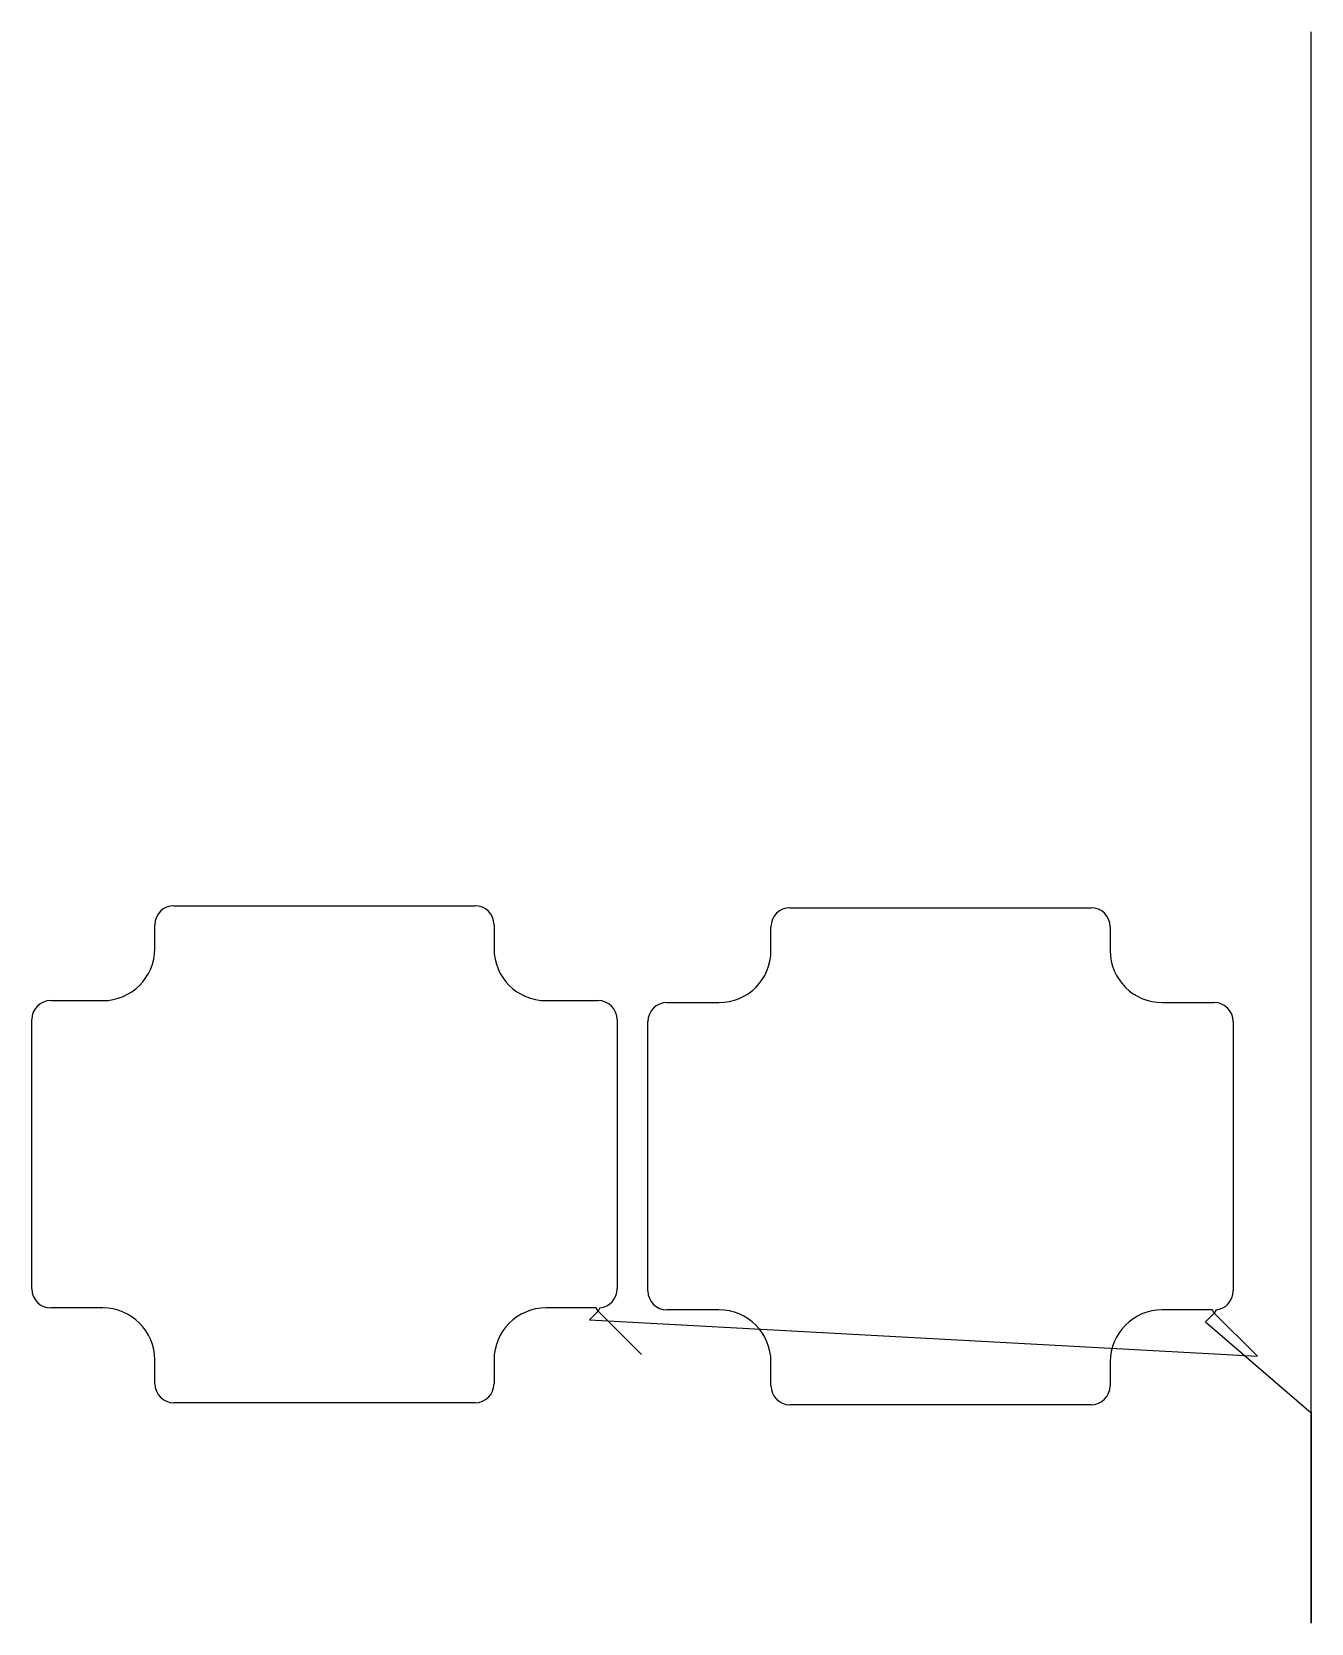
# Model space of a CAD drawing. Header units: metres. Extents: x 7 to 1052, y 0 to 1300.
import ezdxf

# ---------------------------------------------------------------- set-up
doc = ezdxf.new("R2010")
doc.units = ezdxf.units.M

msp = doc.modelspace()

# ---------------------------------------------------------------- linework, layer by layer
at = {"layer": 'TOOL_0'}
for p, q in [((1051.638, 1298.752), (1051.638, 1299.752)), ((1051.638, 172.721), (1051.638, 1298.752)), ((122.724, 585.991), (368.724, 585.991)), ((625.944, 584.364), (871.944, 584.364)), ((107.224, 550.991), (107.224, 570.491)), ((384.224, 570.491), (384.224, 550.991)), ((610.444, 549.364), (610.444, 568.864)), ((887.444, 568.864), (887.444, 549.364)), ((22.224, 508.491), (64.724, 508.491)), ((426.724, 508.491), (469.224, 508.491)), ((525.444, 506.864), (567.944, 506.864)), ((929.944, 506.864), (972.444, 506.864)), ((6.724, 272.991), (6.724, 492.991)), ((484.724, 492.991), (484.724, 272.991)), ((509.944, 271.364), (509.944, 491.364)), ((987.944, 491.364), (987.944, 271.364)), ((64.724, 257.491), (22.224, 257.491)), ((467.723, 257.491), (426.724, 257.491)), ((469.285, 254.928), (462.214, 247.857)), ((462.214, 247.857), (1007.86, 217.945)), ((469.285, 254.928), (467.723, 257.491)), ((470.722, 257.564), (469.285, 254.928)), ((504.64, 219.573), (469.285, 254.928)), ((567.944, 255.864), (525.444, 255.864)), ((970.943, 255.864), (929.944, 255.864)), ((972.505, 253.301), (965.434, 246.23)), ((972.505, 253.301), (970.943, 255.864)), ((973.942, 255.937), (972.505, 253.301)), ((1007.86, 217.945), (972.505, 253.301)), ((965.434, 246.23), (1051.638, 171.721)), ((107.224, 195.491), (107.224, 214.991)), ((384.224, 214.991), (384.224, 195.491)), ((610.444, 193.864), (610.444, 213.364)), ((887.444, 213.364), (887.444, 193.864)), ((368.724, 179.991), (122.724, 179.991)), ((871.944, 178.364), (625.944, 178.364)), ((1051.638, 171.721), (1051.638, 172.721)), ((1051.638, 172.721), (1051.638, 0)), ((1051.638, 171.721), (1051.638, 172.721)), ((1051.638, 0), (1051.638, 171.721))]:
    msp.add_line(p, q, dxfattribs=at)
for centre, radius, start, end in [((122.724, 570.491), 15.5, 90, 180), ((368.724, 570.491), 15.5, 0, 90), ((625.944, 568.864), 15.5, 90, 180), ((871.944, 568.864), 15.5, 0, 90), ((64.724, 550.991), 42.5, 270, 0), ((426.724, 550.991), 42.5, 180, 270), ((567.944, 549.364), 42.5, 270, 0), ((929.944, 549.364), 42.5, 180, 270), ((22.224, 492.991), 15.5, 90, 180), ((469.224, 492.991), 15.5, 0, 90), ((525.444, 491.364), 15.5, 90, 180), ((972.444, 491.364), 15.5, 0, 90), ((22.224, 272.991), 15.5, 180, 270), ((469.224, 272.991), 15.5, 275.546175, 0), ((525.444, 271.364), 15.5, 180, 270), ((972.444, 271.364), 15.5, 275.546175, 0), ((64.724, 214.991), 42.5, 0, 90), ((426.724, 214.991), 42.5, 90, 180), ((567.944, 213.364), 42.5, 0, 90), ((929.944, 213.364), 42.5, 90, 180), ((122.724, 195.491), 15.5, 180, 270), ((368.724, 195.491), 15.5, 270, 0), ((625.944, 193.864), 15.5, 180, 270), ((871.944, 193.864), 15.5, 270, 0)]:
    msp.add_arc(centre, radius, start, end, dxfattribs=at)

doc.saveas('drawing.dxf')
